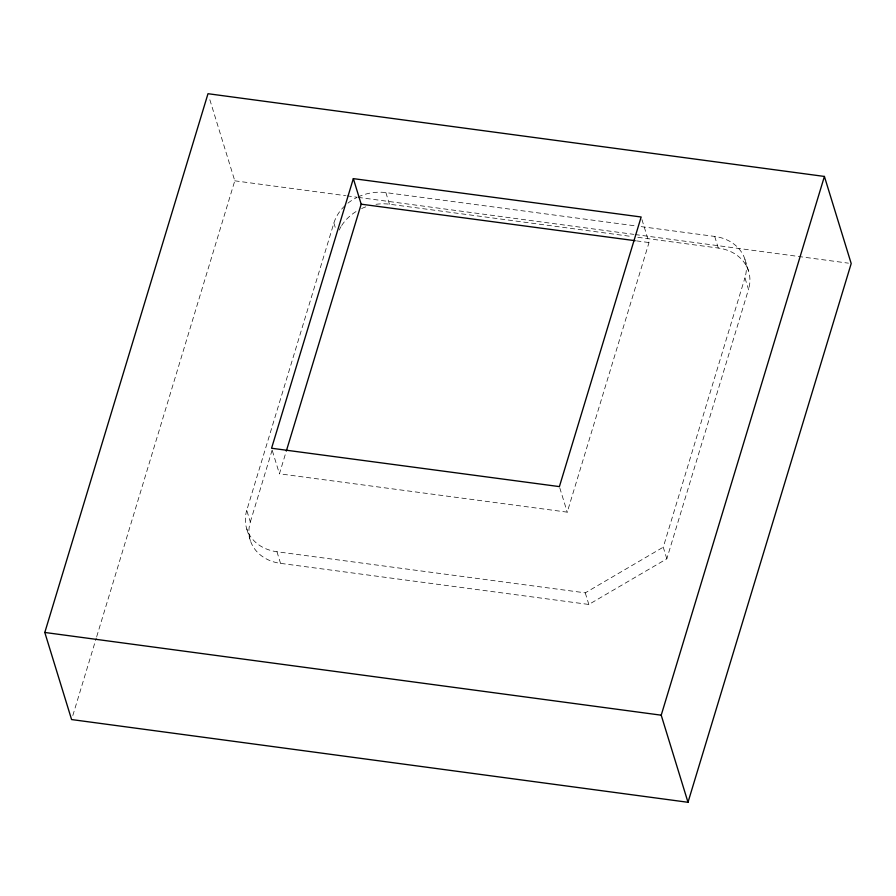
<?xml version="1.0" encoding="UTF-8"?>
<svg xmlns="http://www.w3.org/2000/svg" width="896" height="896" viewBox="0 0 896 896"><rect width="100%" height="100%" fill="white"/><g stroke="black" fill="none" stroke-linecap="round" stroke-linejoin="round"><path stroke-width="0.67" stroke-dasharray="4.48 3.36" d="M72.811 715.546L96.298 638.008M96.701 636.675L234.786 180.813L209.216 97.675M641.189 226.632L714.717 236.432A43.12 35.616 -17.1 0 1 744.934 277.827L748.507 289.442L666.826 558.802L588.829 604.453L280.538 563.36A43.12 35.616 -17.1 0 1 250.331 521.965L246.758 510.35L333.883 223.037A43.12 35.616 -17.1 0 1 344.837 205.811M250.331 521.965L272.216 449.803M641.939 219.554L649.018 242.547L567.246 512.154L279.429 473.794L285.902 452.435M666.826 558.802L663.253 547.187L744.934 277.827M246.758 510.35A43.12 35.616 -17.1 0 0 276.965 551.746L585.256 592.85L663.253 547.187M358.042 196.952A43.12 35.616 -17.1 0 1 385.885 192.606L635.634 225.893M234.786 180.813L345.61 195.686M346.987 195.866L356.686 197.165M358.075 197.355L633.73 234.349M635.107 234.539L848.434 263.166M375.984 204.31A43.12 35.616 -17.1 0 1 389.458 204.21L632.274 236.578M637.818 237.317L718.29 248.046A43.12 35.616 -17.1 0 1 748.507 289.442M636.563 240.89L649.018 242.547M744.878 259.134L748.451 270.749M714.717 236.432L718.29 248.046M559.787 487.883L567.246 512.154M585.256 592.85L588.829 604.453M385.885 192.606L389.458 204.21M333.883 223.037L335.877 229.488M272.362 450.8L279.429 473.794M276.965 551.746L280.538 563.36M246.814 529.043L250.387 540.658M347.917 203.146A43.12 35.616 -17.1 0 1 356.91 197.49M339.237 230.003A43.12 35.616 -17.1 0 1 341.006 226.632M341.678 225.546A43.12 35.616 -17.1 0 1 357.202 210.862M361.614 208.555A43.12 35.616 -17.1 0 1 366.262 206.685"/><path stroke-width="1.34" d="M44.8 632.464L207.995 93.71L824.41 176.445L851.2 263.536L688.005 802.29L71.59 719.555L44.8 632.464L661.214 715.187L688.005 802.29M353.338 178.629L271.566 448.246L559.395 486.606L641.155 217L353.338 178.629L361.189 204.176L286.306 451.102M661.214 715.187L824.41 176.445M361.189 204.176L635.174 240.699"/></g></svg>
